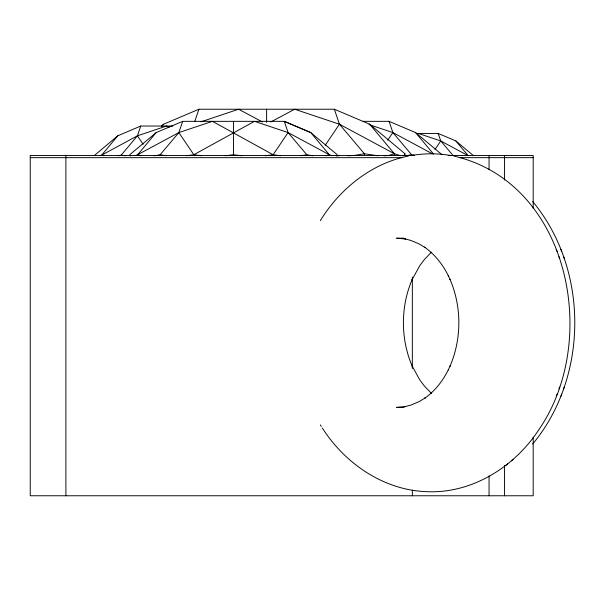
<?xml version="1.0" encoding="UTF-8"?>
<svg xmlns="http://www.w3.org/2000/svg" width="605" height="605" viewBox="0 0 605 605"><rect width="100%" height="100%" fill="white"/><g stroke="black" fill="none" stroke-linecap="round" stroke-linejoin="round"><path stroke-width="0.91" d="M322.299 427.977C344.646 463.067 382.836 489.634 425.156 491.593C471.008 494.398 514.492 467.234 538.949 429.527C600.621 340.214 569.29 182.521 453.871 156.082M532.68 444.025C588.809 376.544 588.809 269.021 532.687 201.533M117.831 155.742L121.219 155.107L137.433 135.807L140.746 126.029L172.924 126.029M154.162 155.84L160.151 154.729L178.861 132.571L182.68 121.34L284.259 121.34L310.743 132.571L337.219 154.729L336.713 155.999M194.712 121.567L198.909 109.233L334.361 109.233L369.655 124.214L404.957 153.753L404.957 155.591M556.26 396.207L557.046 394.082M558.929 388.902L559.64 386.988M560.926 396.207L561.712 394.082M563.595 388.902L564.306 386.988M404.957 153.753L404.284 155.447L402.953 155.825M320.325 220.659C339.798 188.904 371.357 163.388 408.39 156.075M331.88 155.682L329.301 154.729L310.743 132.571L284.274 121.34L288.086 132.571L273.12 154.729L265.277 155.772M325.263 145.2L339.443 124.214L334.346 109.233M387.729 140.209L392.887 132.571L389.068 121.34L363.015 121.34M434.972 149.488L440.75 140.935L438.202 133.448L416.482 133.448M140.746 126.029L117.786 135.807L101.708 155.107L100.218 155.659M182.68 121.34L156.196 132.571L137.645 154.729L135.066 155.682M161.785 126.369L163.592 124.214L198.909 109.233M431.395 252.202L424.339 259.553L419.741 265.701L412.058 279.722L412.247 279.321C400.45 306.674 400.457 338.921 412.262 366.267L412.081 365.874L419.764 379.887L424.37 386.028L431.425 393.371M94.849 155.107L117.786 135.807M161.429 126.021L163.592 124.214M156.196 132.571L129.72 154.729L130.226 155.999M505.954 465.268L507.701 463.823M511.316 460.813L513.01 459.422M169.029 127.36L166.549 126.029L137.433 135.807L101.708 155.107L103.977 155.772M280.486 155.75L273.12 154.729L212.453 121.34L178.861 132.571L137.645 154.729L141.131 155.75M270.745 121.998L294.643 109.233L339.443 124.214L394.399 153.753L400.631 155.735M200.981 121.817L238.604 109.233L262.502 121.998M325.815 155.75L329.301 154.729L288.086 132.571L254.486 121.34L193.819 154.729L186.453 155.75M394.399 155.591L394.399 153.753L388.584 155.447L384.22 155.803M300.919 155.719L306.796 154.729L312.777 155.84M405.728 155.719L411.597 154.729L414.16 155.205M410.825 155.614C424.218 153.201 438.043 153.201 451.436 155.621M225.196 155.772L233.47 154.729L241.743 155.772M347.958 155.78L354.326 155.447L364.384 153.753L378.004 155.765M414.501 155.493L30.25 155.493L30.25 495.767L533.194 495.767L533.194 437.165M448.161 155.493L533.194 155.493L533.194 208.423M30.25 157.655L401.811 157.655M459.777 157.655L533.179 157.655M404.011 238.166L396.54 238.166L405.463 239.013L404.783 238.877L410.651 240.366L419.197 243.966L425.088 247.558L424.529 247.158C434.912 254.402 442.883 264.688 448.441 275.978L448.245 275.555L450.165 279.676L449.984 279.276C461.789 306.629 461.789 338.876 449.999 366.229L450.18 365.828L448.267 369.957L448.464 369.526C442.905 380.825 434.942 391.117 424.559 398.37L425.118 397.969L419.235 401.561L410.689 405.168L404.821 406.673L405.501 406.53L396.577 407.384L404.049 407.384M336.244 155.666L338.936 155.803M201.669 155.772L193.819 154.729L178.861 132.571M160.151 154.729L166.02 155.719M121.219 155.107L125.303 155.803M418.35 133.448L440.75 140.935L468.225 155.704L455.852 140.935L438.209 133.448M369.02 124.592L392.887 132.571L432.462 153.844M389.068 121.34L415.552 132.571L442.028 154.729M455.852 140.935L473.503 155.704M440.75 140.935L453.221 155.704M392.887 132.571L411.597 154.729M339.443 124.214L364.384 153.753L364.384 155.591M288.086 132.571L306.796 154.729M415.552 132.571L433.505 154.01M369.655 124.214L394.399 153.753M137.433 135.807L143.135 144.3M320.317 424.884L321.308 426.427M560.926 249.351L561.712 251.476M563.595 256.656L564.306 258.569M556.26 249.351L557.046 251.476M558.929 256.656L559.64 258.569M504.562 155.493L504.562 180.063M504.562 465.517L504.562 495.767M489.059 155.493L489.059 169.665M489.059 475.916L489.059 495.767M412.338 277.12L412.338 368.536M412.338 490.111L412.338 495.767M266.623 109.233L266.623 122.331M233.47 121.34L233.47 154.729M65.892 155.493L65.892 495.767"/></g></svg>
